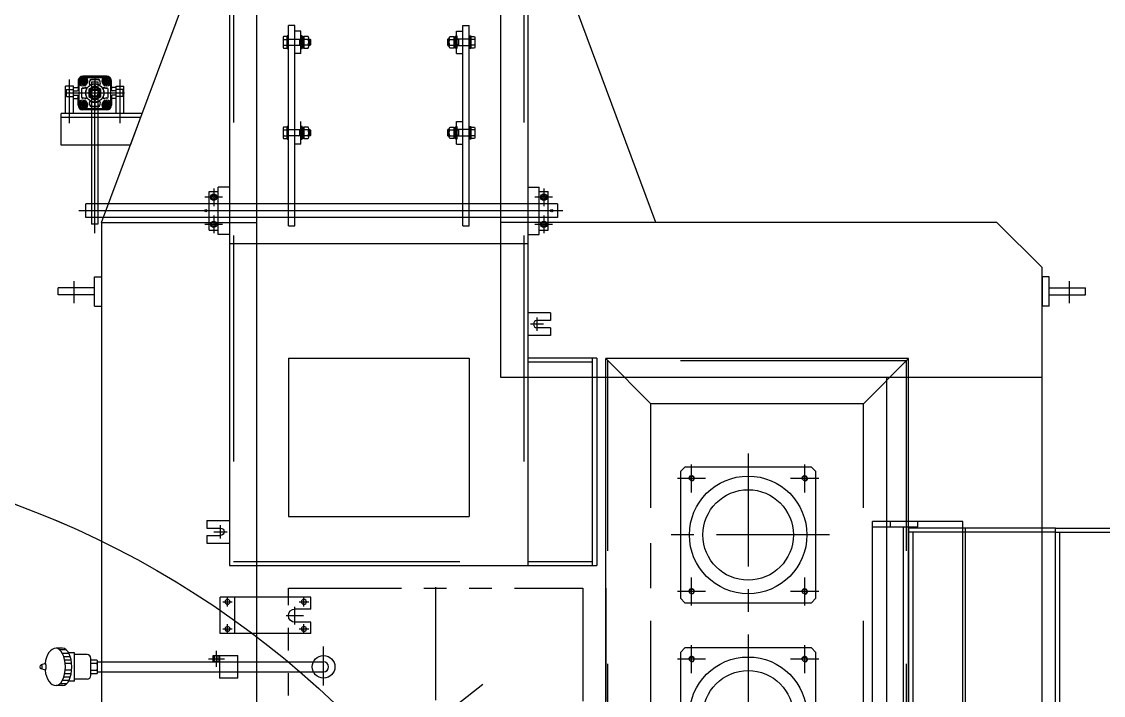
# Model space of a CAD drawing. Header units: millimetres. Extents: x 10462777 to 22643323, y 453826 to 1389191.
# Drawn here: x 11291829 to 11294223, y 585777 to 587268 of the extents above; entities that cross this region are included whole.
import ezdxf

# ---------------------------------------------------------------- set-up
doc = ezdxf.new("R2010")
doc.units = ezdxf.units.MM
doc.header["$LTSCALE"] = 200
doc.header["$MEASUREMENT"] = 0
for name, pattern in [('CENTER', [2, 1.25, -0.25, 0.25, -0.25]), ('HIDDEN', [3.75, 2.5, -1.25]), ('PHANTOM', [2.5, 1.25, -0.25, 0.25, -0.25, 0.25, -0.25])]:
    doc.linetypes.add(name, pattern=pattern)
doc.layers.get('0').update_dxf_attribs({"linetype": 'CONTINUOUS'})
doc.layers.add('203', color=7, linetype='CONTINUOUS', true_color=0xffffff)
for name, color, linetype in [('7', 7, 'CONTINUOUS'), ('CENTER', 1, 'CONTINUOUS'), ('DV1_DEFAULT', 7, 'CONTINUOUS'), ('THIN', 3, 'CONTINUOUS')]:
    doc.layers.add(name, color=color, linetype=linetype)
doc.layers.add('LAYOUT', color=8, linetype='CONTINUOUS', lineweight=25)

# ---------------------------------------------------------------- blocks, each defined once
blk = doc.blocks.new('A$C5E755264')
at = {"color": 60, "linetype": 'CENTER'}
for p, q in [((86.8, 627.1), (0, 627.1)), ((7.9, 58.2), (7.9, 43.9)), ((15.4, 63.8), (15.4, 49.5)), ((22.9, 66.9), (22.9, 52.6)), ((30.4, 68.8), (30.4, 54.5)), ((37.9, 69.9), (37.9, 55.6)), ((52.9, 69.9), (52.9, 55.6)), ((60.4, 68.8), (60.4, 54.5)), ((67.9, 66.9), (67.9, 52.6)), ((75.4, 63.8), (75.4, 49.5)), ((82.9, 58.2), (82.9, 43.9)), ((86.7, 49.6), (86.7, 35.3))]:
    blk.add_line(p, q, dxfattribs=at)
at = {"color": 60, "linetype": 'Continuous'}
for p, q in [((34.4, 127.1), (34.4, 627.1)), ((56.4, 127.1), (56.4, 627.1)), ((18.2, 104), (18.2, 76)), ((72.7, 104), (72.7, 76)), ((14.1, 76), (14.1, 63)), ((76.8, 76), (76.8, 63)), ((4.2, 49.6), (4.2, 35.3))]:
    blk.add_line(p, q, dxfattribs=at)
at = {"color": 60}
for p, q in [((30.2, 125.9), (30.2, 112.3)), ((56.9, 127.1), (34, 127.1)), ((37.8, 125.9), (37.8, 112.3)), ((53.1, 125.9), (53.1, 112.3)), ((60.7, 125.9), (60.7, 112.3)), ((64.4, 112.3), (26.5, 112.3)), ((76.8, 76), (14.1, 76)), ((37.9, 11.9), (40.9, 2.1)), ((52.9, 11.9), (49.9, 2.1))]:
    blk.add_line(p, q, dxfattribs=at)
at = {"color": 60, "linetype": 'Continuous'}
blk.add_circle((45.4, 627.1), 25, dxfattribs=at)
at = {"color": 60}
for centre, radius, start, end in [((45.4, 627.1), 11, 0, 180), ((34, 120.6), 6.49, 54.0166, 125.9834), ((45.4, 103), 24.1, 71.5537, 108.4463), ((56.9, 120.6), 6.49, 54.0166, 125.9834), ((26.5, 104), 8.25, 90, 180), ((64.4, 104), 8.25, 0, 90)]:
    blk.add_arc(centre, radius, start, end, dxfattribs=at)
at = {"color": 60, "linetype": 'Continuous'}
for centre in [(45.4, 49.6), (45.4, 35.3)]:
    blk.add_ellipse(centre, major_axis=(-41.2, 0), ratio=0.5, start_param=3.141593, end_param=6.283185, dxfattribs=at)
at = {"color": 60}
for centre, major_axis, ratio, start_param, end_param in [((45.4, 35.3), (41.2, 0), 0.600481, 3.141593, 4.536987), ((45.4, 35.3), (-41.2, 0), 0.600481, 1.746199, 3.141593), ((45.4, 11.9), (-7.5, 0), 0.177617, 3.141593, 6.283185), ((45.4, 2.1), (4.5, 0), 0.458333, 3.141593, 9.424778)]:
    blk.add_ellipse(centre, major_axis=major_axis, ratio=ratio, start_param=start_param, end_param=end_param, dxfattribs=at)
at = {"layer": '7', "color": 3}
for p, q in [((70.4, 437.1), (20.4, 437.1)), ((20.4, 397.1), (20.4, 437.1)), ((70.4, 437.1), (70.4, 397.1)), ((34.4, 397.1), (70.4, 397.1))]:
    blk.add_line(p, q, dxfattribs=at)
at = {"layer": '7', "color": 4}
for p, q in [((20.4, 383.1), (20.4, 397.1)), ((20.4, 397.1), (34.4, 397.1)), ((34.4, 383.1), (20.4, 383.1)), ((34.4, 397.1), (34.4, 383.1))]:
    blk.add_line(p, q, dxfattribs=at)
at = {"layer": '7', "linetype": 'HIDDEN'}
for p, q in [((34.4, 394.1), (20.4, 394.1)), ((34.4, 386.1), (20.4, 386.1))]:
    blk.add_line(p, q, dxfattribs=at)
at = {"layer": 'CENTER'}
for p, q in [((27.4, 372.6), (27.4, 407.6)), ((44.9, 390.1), (9.9, 390.1))]:
    blk.add_line(p, q, dxfattribs=at)
blk = doc.blocks.new('A$C3FED385B')
at = {"color": 9}
for p, q in [((32.5, 129), (31.5, 128)), ((31.5, 128), (31.5, 113)), ((46.5, 128), (31.5, 128)), ((46.5, 128), (45.5, 129)), ((46.5, 128), (46.5, 113)), ((9.2, 98), (5.5, 91.5)), ((16.8, 98), (9.2, 98)), ((11.4, 100.5), (66.6, 100.5)), ((32.2, 102.5), (12.5, 102.5)), ((20.5, 91.5), (16.8, 98)), ((20.5, 100.1), (57.5, 100.1)), ((27, 113), (27, 104.5)), ((34.2, 113), (34.2, 104.5)), ((43.8, 113), (43.8, 104.5)), ((45.8, 102.5), (65.5, 102.5)), ((51, 113), (51, 104.5)), ((61.2, 98), (57.5, 91.5)), ((68.8, 98), (61.2, 98)), ((72.5, 91.5), (68.8, 98)), ((2, 92), (2, 39)), ((4, 37.9), (4, 93.1)), ((4.4, 47), (4.4, 84)), ((5.5, 91.5), (9.2, 85)), ((9.2, 85), (16.8, 85)), ((9.4, 74.1), (9.4, 56.9)), ((9.8, 74.1), (9.8, 56.9)), ((12.6, 76.6), (11.8, 76.6)), ((12.6, 76.2), (11.8, 76.2)), ((16.8, 85), (20.5, 91.5)), ((20.5, 77), (20.5, 77)), ((31.2, 79), (23.4, 65.5)), ((27.5, 84), (27.5, 84)), ((27.9, 92.7), (27.9, 91.9)), ((28.3, 92.7), (28.3, 91.9)), ((47.6, 95.1), (30.4, 95.1)), ((47.6, 94.7), (30.4, 94.7)), ((46.8, 79), (31.2, 79)), ((34.6, 74.5), (43.4, 74.5)), ((54.6, 65.5), (46.8, 79)), ((49.7, 91.9), (49.7, 92.7)), ((50.1, 91.9), (50.1, 92.7)), ((50.5, 84), (50.5, 84)), ((57.5, 91.5), (61.2, 85)), ((57.5, 77), (57.5, 77)), ((61.2, 85), (68.8, 85)), ((66.2, 76.6), (65.4, 76.6)), ((66.2, 76.2), (65.4, 76.2)), ((68.2, 56.9), (68.2, 74.1)), ((68.6, 56.9), (68.6, 74.1)), ((68.8, 85), (72.5, 91.5)), ((73.6, 84), (73.6, 47)), ((74, 93.1), (74, 37.9)), ((76, 92), (76, 39)), ((11.8, 54.8), (12.6, 54.8)), ((11.8, 54.4), (12.6, 54.4)), ((20.5, 54), (20.5, 54)), ((23.4, 65.5), (31.2, 52)), ((31.2, 52), (46.8, 52)), ((34.6, 56.5), (43.4, 56.5)), ((46.8, 52), (54.6, 65.5)), ((57.5, 54), (57.5, 54)), ((65.4, 54.8), (66.2, 54.8)), ((65.4, 54.4), (66.2, 54.4)), ((9.2, 46), (5.5, 39.5)), ((5.5, 39.5), (9.2, 33)), ((16.8, 46), (9.2, 46)), ((9.2, 33), (16.8, 33)), ((66.6, 30.5), (11.4, 30.5)), ((12.5, 28.5), (32.2, 28.5)), ((20.5, 39.5), (16.8, 46)), ((16.8, 33), (20.5, 39.5)), ((57.5, 30.9), (20.5, 30.9)), ((27, 18), (27, 26.5)), ((27.5, 47), (27.5, 47)), ((27.9, 39.1), (27.9, 38.3)), ((28.3, 39.1), (28.3, 38.3)), ((30.4, 36.3), (47.6, 36.3)), ((30.4, 35.9), (47.6, 35.9)), ((34.2, 18), (34.2, 26.5)), ((43.8, 18), (43.8, 26.5)), ((65.5, 28.5), (45.8, 28.5)), ((49.7, 38.3), (49.7, 39.1)), ((50.1, 38.3), (50.1, 39.1)), ((50.5, 47), (50.5, 47)), ((51, 18), (51, 26.5)), ((61.2, 46), (57.5, 39.5)), ((57.5, 39.5), (61.2, 33)), ((68.8, 46), (61.2, 46)), ((61.2, 33), (68.8, 33)), ((72.5, 39.5), (68.8, 46)), ((68.8, 33), (72.5, 39.5)), ((31.5, 3), (31.5, 18)), ((32.5, 2), (31.5, 3)), ((46.5, 3), (31.5, 3)), ((46.5, 3), (45.5, 2)), ((46.5, 3), (46.5, 18))]:
    blk.add_line(p, q, dxfattribs=at)
at = {"color": 9, "linetype": 'Continuous'}
for p, q in [((45.5, 129), (32.5, 129)), ((51, 113), (27, 113)), ((51, 18), (27, 18)), ((45.5, 2), (32.5, 2))]:
    blk.add_line(p, q, dxfattribs=at)
at = {"color": 9, "linetype": 'CENTER'}
for p, q in [((39, 131), (39, 0)), ((13, 101.2), (13, 81.8)), ((65, 101.2), (65, 81.8)), ((3.3, 91.5), (22.7, 91.5)), ((55.3, 91.5), (74.7, 91.5)), ((0, 65.5), (78, 65.5)), ((13, 49.2), (13, 29.8)), ((65, 49.2), (65, 29.8)), ((3.3, 39.5), (22.7, 39.5)), ((55.3, 39.5), (74.7, 39.5))]:
    blk.add_line(p, q, dxfattribs=at)
at = {"color": 9}
for centre, radius in [((13, 91.5), 7.7), ((13, 91.5), 6.3), ((65, 91.5), 7.7), ((65, 91.5), 6.3), ((13, 91.5), 4), ((39, 65.5), 20), ((39, 65.5), 13), ((39, 65.5), 10), ((39, 65.5), 9), ((65, 91.5), 4), ((13, 39.5), 7.7), ((13, 39.5), 6.3), ((13, 39.5), 4), ((65, 39.5), 7.7), ((65, 39.5), 6.3), ((65, 39.5), 4)]:
    blk.add_circle(centre, radius, dxfattribs=at)
for centre, radius, start, end in [((12.5, 92), 10.5, 90, 180), ((11.4, 93.1), 7.41, 90, 180), ((12.6, 91.9), 10.7, 225.2751, 44.7249), ((12.6, 91.9), 10.3, 225.2751, 44.7249), ((20.5, 99.7), 0.824, 90, 224.7249), ((20.5, 99.7), 0.412, 90, 224.7249), ((25, 104.5), 2, 270, 0), ((32.2, 104.5), 2, 270, 0), ((45.8, 104.5), 2, 180, 270), ((53, 104.5), 2, 180, 270), ((65.4, 91.9), 10.7, 135.2751, 314.7249), ((65.4, 91.9), 10.3, 135.2751, 314.7249), ((57.5, 99.7), 0.824, 315.2751, 90), ((57.5, 99.7), 0.412, 315.2751, 90), ((65.5, 92), 10.5, 0, 90), ((66.6, 93.1), 7.41, 0, 90), ((4.8, 84), 0.824, 45.2751, 180), ((4.8, 84), 0.412, 45.2751, 180), ((11.8, 74.1), 2.47, 90, 180), ((13, 91.5), 3.4, 172.4294, 107.8704), ((11.8, 74.1), 2.06, 90, 180), ((12.6, 91.9), 15.2, 270, 290.2535), ((12.6, 91.9), 15.6, 270, 290.2535), ((18.8, 75.2), 2.47, 45, 110.2535), ((18.8, 75.2), 2.06, 45.626, 110.2535), ((39, 65.5), 20.4, 154.3124, 205.6876), ((18.7, 75.3), 2.09, 334.3124, 44.3784), ((18.7, 75.3), 2.5, 334.3124, 45), ((29.3, 85.7), 2.47, 159.7465, 225), ((12.6, 91.9), 15.2, 339.7465, 0), ((29.3, 85.7), 2.06, 159.7465, 224.374), ((12.6, 91.9), 15.6, 339.7465, 0), ((29.2, 85.8), 2.5, 225, 295.6876), ((29.2, 85.8), 2.09, 225.6216, 295.6876), ((30.4, 92.7), 2.47, 90, 180), ((30.4, 92.7), 2.06, 90, 180), ((39, 65.5), 20.4, 64.3124, 115.6876), ((39, 65.5), 7.75, 169.9759, 107.016), ((47.6, 92.7), 2.47, 0, 90), ((47.6, 92.7), 2.06, 0, 90), ((48.8, 85.8), 2.5, 244.3124, 315), ((48.8, 85.8), 2.09, 244.3124, 314.3784), ((65.4, 91.9), 15.6, 180, 200.2535), ((65.4, 91.9), 15.2, 180, 200.2535), ((48.7, 85.7), 2.06, 315.626, 20.2535), ((48.7, 85.7), 2.47, 315, 20.2535), ((59.3, 75.3), 2.5, 135, 205.6876), ((59.3, 75.3), 2.09, 135.6216, 205.6876), ((39, 65.5), 20.4, 334.3124, 25.6876), ((59.2, 75.2), 2.47, 69.7465, 135), ((59.2, 75.2), 2.06, 69.7465, 134.374), ((65.4, 91.9), 15.6, 249.7465, 270), ((65.4, 91.9), 15.2, 249.7465, 270), ((65, 91.5), 3.4, 172.4294, 107.8704), ((66.2, 74.1), 2.47, 0, 90), ((66.2, 74.1), 2.06, 0, 90), ((73.2, 84), 0.824, 0, 134.7249), ((73.2, 84), 0.412, 0, 134.7249), ((12.6, 39.1), 10.7, 315.2751, 134.7249), ((12.6, 39.1), 10.3, 315.2751, 134.7249), ((11.8, 56.9), 2.47, 180, 270), ((11.8, 56.9), 2.06, 180, 270), ((12.6, 39.1), 15.6, 69.7465, 90), ((12.6, 39.1), 15.2, 69.7465, 90), ((18.8, 55.8), 2.47, 249.7465, 315), ((18.8, 55.8), 2.06, 249.7465, 314.374), ((18.7, 55.7), 2.09, 315.6216, 25.6876), ((18.7, 55.7), 2.5, 315, 25.6876), ((65.4, 39.1), 10.7, 45.2751, 224.7249), ((65.4, 39.1), 10.3, 45.2751, 224.7249), ((59.3, 55.7), 2.5, 154.3124, 225), ((59.3, 55.7), 2.09, 154.3124, 224.3784), ((59.2, 55.8), 2.47, 225, 290.2535), ((59.2, 55.8), 2.06, 225.626, 290.2535), ((65.4, 39.1), 15.6, 90, 110.2535), ((65.4, 39.1), 15.2, 90, 110.2535), ((66.2, 56.9), 2.06, 270, 0), ((66.2, 56.9), 2.47, 270, 0), ((12.5, 39), 10.5, 180, 270), ((4.8, 47), 0.824, 180, 314.7249), ((11.4, 37.9), 7.41, 180, 270), ((4.8, 47), 0.412, 180, 314.7249), ((13, 39.5), 3.4, 172.4294, 107.8704), ((20.5, 31.3), 0.824, 135.2751, 270), ((20.5, 31.3), 0.412, 135.2751, 270), ((25, 26.5), 2, 0, 90), ((29.3, 45.3), 2.47, 135, 200.2535), ((12.6, 39.1), 15.2, 0, 20.2535), ((29.3, 45.3), 2.06, 135.626, 200.2535), ((12.6, 39.1), 15.6, 0, 20.2535), ((29.2, 45.2), 2.5, 64.3124, 135), ((29.2, 45.2), 2.09, 64.3124, 134.3784), ((30.4, 38.3), 2.47, 180, 270), ((30.4, 38.3), 2.06, 180, 270), ((39, 65.5), 20.4, 244.3124, 295.6876), ((32.2, 26.5), 2, 0, 90), ((45.8, 26.5), 2, 90, 180), ((47.6, 38.3), 2.47, 270, 0), ((47.6, 38.3), 2.06, 270, 0), ((48.8, 45.2), 2.5, 45, 115.6876), ((48.8, 45.2), 2.09, 45.6216, 115.6876), ((65.4, 39.1), 15.6, 159.7465, 180), ((65.4, 39.1), 15.2, 159.7465, 180), ((48.7, 45.3), 2.06, 339.7465, 44.374), ((48.7, 45.3), 2.47, 339.7465, 45), ((53, 26.5), 2, 90, 180), ((57.5, 31.3), 0.824, 270, 44.7249), ((57.5, 31.3), 0.412, 270, 44.7249), ((65, 39.5), 3.4, 172.4294, 107.8704), ((65.5, 39), 10.5, 270, 0), ((66.6, 37.9), 7.41, 270, 0), ((73.2, 47), 0.824, 225.2751, 360), ((73.2, 47), 0.412, 225.2751, 0)]:
    blk.add_arc(centre, radius, start, end, dxfattribs=at)
blk = doc.blocks.new('A$C1F8B6851')
at = {"layer": '7', "color": 1}
for p, q in [((4.5, 60.5), (23.5, 60.5)), ((7, 49), (7, 21)), ((7.6, 59.5), (7.6, 51.5)), ((20.4, 59.5), (20.4, 51.5)), ((21, 21), (21, 49)), ((7, 24), (21, 24)), ((23.5, 4), (4.5, 4)), ((7, 1.1), (21, 1.1)), ((7.6, 5), (7.6, 15)), ((14.8, 15), (11.3, 18.5)), ((16.7, 15), (13.2, 18.5)), ((20.4, 5), (20.4, 15))]:
    blk.add_line(p, q, dxfattribs=at)
for points in [[(0, 51.5), (28, 51.5), (28, 49), (0, 49), (0, 51.5)], [(0, 21), (28, 21), (28, 18.5), (0, 18.5), (0, 21)], [(2.2, 18.5), (25.8, 18.5), (25.8, 15), (2.2, 15), (2.2, 18.5)], [(7, 4), (7, 1.1), (8.1, 0), (19.9, 0), (21, 1.1), (21, 4)]]:
    blk.add_lwpolyline(points, dxfattribs=at)
for points in [[(1.3, 51.5), (1.3, 59.5, -0.309401), (7.6, 59.5, -0.154701), (20.4, 59.5, -0.309401), (26.7, 59.5), (26.7, 51.5), (1.3, 51.5)], [(26.7, 15), (26.7, 5, -0.309401), (20.4, 5, -0.154701), (7.6, 5, -0.309401), (1.3, 5), (1.3, 15), (26.7, 15)]]:
    blk.add_lwpolyline(points, format="xyb", dxfattribs=at)
at = {"layer": 'THIN', "color": 1}
for p, q in [((8.1, 4), (8.1, 0)), ((19.9, 4), (19.9, 0))]:
    blk.add_line(p, q, dxfattribs=at)
for points in [[(7, 25.9), (8.1, 24), (8.1, 21)], [(21, 25.9), (19.9, 24), (19.9, 21)]]:
    blk.add_lwpolyline(points, dxfattribs=at)
blk = doc.blocks.new('A$C61455E37')
at = {"layer": '7', "color": 60}
for p, q in [((0, 50), (17, 50)), ((0, 50), (0, 0)), ((17, 50), (17, 20)), ((33, 50), (50, 50)), ((33, 50), (33, 20)), ((50, 50), (50, 0)), ((0, 0), (50, 0))]:
    blk.add_line(p, q, dxfattribs=at)
blk.add_arc((25, 20), 8, 180, 0, dxfattribs=at)
at = {"layer": 'CENTER', "color": 60}
for p, q in [((25, 34.7), (25, 5.3)), ((39.7, 20), (10.3, 20))]:
    blk.add_line(p, q, dxfattribs=at)
blk = doc.blocks.new('A$C48281947')
at = {"layer": '7', "color": 4}
for p, q in [((0.5, 200), (25.5, 200)), ((0.5, 200), (0.5, 0)), ((25.5, 200), (25.5, 165)), ((54.5, 200), (80.5, 200)), ((54.5, 200), (54.5, 165)), ((80.5, 200), (80.5, 0)), ((0.5, 0), (80.5, 0))]:
    blk.add_line(p, q, dxfattribs=at)
at = {"layer": '7', "color": 7, "linetype": 'HIDDEN'}
blk.add_line((0.5, 32), (80.5, 32), dxfattribs=at)
at = {"layer": '7', "color": 4}
for centre in [(10.5, 185), (70.5, 185), (10.5, 16), (70.5, 16)]:
    blk.add_circle(centre, 5.5, dxfattribs=at)
blk.add_arc((40, 165), 14.5, 180, 0, dxfattribs=at)
at = {"layer": 'CENTER'}
for p, q in [((10.5, 174.5), (10.5, 195.5)), ((70.5, 174.5), (70.5, 195.5)), ((0, 185), (21, 185)), ((40, 145.5), (40, 184)), ((60, 185), (81, 185)), ((20.5, 165), (59.5, 165)), ((10.5, 5.5), (10.5, 26.5)), ((70.5, 5.5), (70.5, 26.5)), ((0, 16), (21, 16)), ((60, 16), (81, 16))]:
    blk.add_line(p, q, dxfattribs=at)
blk = doc.blocks.new('A$C107C3577')
at = {"color": 4}
for p, q in [((1409, 2246.1), (1409, 2556.1)), ((1418, 2246.1), (1418, 2556.1)), ((1409, 2286.1), (1409, 2368.1)), ((1830, 2255.1), (1418, 2255.1)), ((1409, 2246.1), (1409, 1921.1)), ((1839, 2246.1), (1409, 2246.1)), ((733, 2116.1), (833, 2216.1)), ((2415, 2216.1), (833, 2216.1)), ((733, 2116.1), (733, 1362.1)), ((1854, 2041.1), (1394, 2041.1)), ((1394, 2041.1), (1394, 1841.1)), ((1409, 2046.1), (1839, 2046.1)), ((2214, 1921.1), (1034, 1921.1)), ((1034, 1921.1), (1034, 1251.1)), ((1406, 1921.1), (1842, 1921.1)), ((1409, 1921.1), (1839, 1921.1)), ((1406, 1909.1), (1842, 1909.1)), ((1854, 1841.1), (1394, 1841.1)), ((1284, 1716.1), (1274, 1706.1)), ((1274, 1706.1), (1274, 1426.1)), ((1564, 1716.1), (1284, 1716.1)), ((1564, 1716.1), (1574, 1706.1)), ((1574, 1426.1), (1574, 1706.1)), ((1684, 1716.1), (1674, 1706.1)), ((1674, 1706.1), (1674, 1426.1)), ((1964, 1716.1), (1684, 1716.1)), ((1274, 1426.1), (1284, 1416.1)), ((1284, 1416.1), (1564, 1416.1)), ((1564, 1416.1), (1574, 1426.1)), ((1674, 1426.1), (1684, 1416.1)), ((1684, 1416.1), (1964, 1416.1)), ((733, 1362.1), (0, 1089.1)), ((2214, 1251.1), (1034, 1251.1)), ((1033, 1231.1), (1033, 1079.1)), ((1033, 1231.1), (1492, 1231.1)), ((1492, 1222.1), (1033, 1222.1)), ((1042, 1222.1), (1042, 1079.1)), ((1492, 419.1), (1492, 1231.1)), ((733, 136.1), (0, 409.1)), ((421.9, 114.1), (421.9, 128.1)), ((421.9, 128.1), (737.1, 128.1)), ((733, 136.1), (2418.7, 136.1)), ((737.1, 128.1), (737.1, 114.1)), ((421.9, 114.1), (737.1, 114.1))]:
    blk.add_line(p, q, dxfattribs=at)
at = {"color": 7, "linetype": 'HIDDEN'}
for p, q in [((1418, 2246.1), (1418, 1921.1)), ((1134, 1821.1), (1034, 1921.1)), ((2209, 1916.1), (1039, 1916.1)), ((1039, 1916.1), (1039, 1256.1)), ((1418, 1930.1), (1830, 1930.1)), ((2114, 1821.1), (1134, 1821.1)), ((1134, 1821.1), (1134, 1351.1)), ((1134, 1351.1), (1034, 1251.1)), ((2114, 1351.1), (1134, 1351.1)), ((2209, 1256.1), (1039, 1256.1)), ((12, 1070.1), (1492, 1070.1)), ((1483, 428.1), (1483, 1070.1)), ((1033, 949.1), (1383, 949.1)), ((1033, 549.1), (1033, 949.1)), ((1383, 549.1), (1383, 949.1)), ((1033, 549.1), (1383, 549.1)), ((12, 428.1), (1492, 428.1))]:
    blk.add_line(p, q, dxfattribs=at)
at = {"color": 151}
for p, q in [((1076, 2216.1), (1076, 1019.1)), ((2515, 1873.1), (1076, 1873.1)), ((733, 1362.1), (733, 1020.1)), ((1076, 1019.1), (218, 1019.1)), ((2172, 479.1), (218, 479.1)), ((733, 136.1), (733, 479.1))]:
    blk.add_line(p, q, dxfattribs=at)
at = {"color": 2}
for p, q in [((1406, 1941.1), (1394, 1941.1)), ((1406, 1841.1), (1406, 1941.1)), ((1406, 1881.1), (1394, 1881.1)), ((740.6, 949.1), (297.7, 949.1)), ((297.7, 935.1), (297.7, 949.1)), ((740.6, 935.1), (297.7, 935.1)), ((740.6, 935.1), (740.6, 949.1)), ((740.6, 563.1), (297.7, 563.1)), ((297.7, 563.1), (297.7, 549.1)), ((740.6, 549.1), (740.6, 563.1)), ((740.6, 549.1), (297.7, 549.1))]:
    blk.add_line(p, q, dxfattribs=at)
at = {"color": 2, "linetype": 'PHANTOM'}
for p, q in [((1442, 1350.1), (1542, 1350.1)), ((1442, 1350.1), (1542, 1350.1)), ((1542, 1251.1), (2102, 1251.1)), ((1542, 1251.1), (2102, 1251.1)), ((1542, 549.1), (1542, 1200.1)), ((1542, 1200.1), (2102, 1200.1)), ((2079.4, 549.1), (1542, 549.1))]:
    blk.add_line(p, q, dxfattribs=at)
at = {"color": 6}
for p, q in [((692.1, 1144.1), (692.1, 101.1)), ((692.1, 1144.1), (722.1, 1144.1)), ((722.1, 1144.1), (722.1, 101.1)), ((722.1, 101.1), (692.1, 101.1))]:
    blk.add_line(p, q, dxfattribs=at)
at = {"color": 3}
for p, q in [((491.9, 225.9), (491.9, 46.6)), ((561.9, 199.8), (491.9, 225.9)), ((561.9, 199.8), (561.9, 46.6)), ((561.9, 46.6), (491.9, 46.6))]:
    blk.add_line(p, q, dxfattribs=at)
for p, q in [((491.9, 185.6), (431.9, 185.6)), ((431.9, 168.6), (431.9, 185.6)), ((491.9, 168.6), (431.9, 168.6)), ((491.9, 73.6), (431.9, 73.6)), ((431.9, 73.6), (431.9, 56.6)), ((491.9, 56.6), (431.9, 56.6))]:
    blk.add_line(p, q)
at = {"color": 4}
for centre in [(1424, 1566.1), (1824, 1566.1)]:
    blk.add_circle(centre, 130, dxfattribs=at)
for centre in [(707.1, 1131.6), (707.1, 366.6)]:
    blk.add_circle(centre, 2.5)
at = {"layer": '7', "color": 2}
for p, q in [((893.5, 2312.1), (877.5, 2312.1)), ((877.5, 2232.1), (877.5, 2312.1)), ((893.5, 2232.1), (893.5, 2312.1)), ((918, 2232.1), (853, 2232.1)), ((853, 2232.1), (853, 2216.1)), ((918, 2232.1), (918, 2216.1)), ((853, 2216.1), (918, 2216.1)), ((853, 120.1), (853, 136.1)), ((853, 136.1), (918, 136.1)), ((918, 120.1), (853, 120.1)), ((877.5, 120.1), (877.5, 40.1)), ((893.5, 120.1), (893.5, 40.1)), ((918, 120.1), (918, 136.1)), ((893.5, 40.1), (877.5, 40.1))]:
    blk.add_line(p, q, dxfattribs=at)
at = {"layer": '7', "color": 4}
for p, q in [((1483, 1079.1), (1483, 1222.1)), ((0, 1079.1), (1492, 1079.1)), ((779.4, 419.1), (779.4, 1079.1)), ((309.8, 921.1), (309.8, 935.1)), ((359.8, 935.1), (309.8, 935.1)), ((359.8, 921.1), (359.8, 935.1)), ((509.8, 921.1), (509.8, 935.1)), ((559.8, 935.1), (509.8, 935.1)), ((559.8, 921.1), (559.8, 935.1)), ((359.8, 921.1), (309.8, 921.1)), ((559.8, 921.1), (509.8, 921.1)), ((359.8, 577.1), (309.8, 577.1)), ((309.8, 577.1), (309.8, 563.1)), ((359.8, 577.1), (359.8, 563.1)), ((559.8, 577.1), (509.8, 577.1)), ((559.8, 577.1), (559.8, 563.1)), ((359.8, 563.1), (309.8, 563.1)), ((559.8, 563.1), (509.8, 563.1)), ((0, 419.1), (1492, 419.1))]:
    blk.add_line(p, q, dxfattribs=at)
at = {"layer": '7', "color": 1, "linetype": 'Continuous'}
for p, q in [((677.3, 1133.6), (677.3, 1094.6)), ((737.3, 1133.6), (737.3, 1094.6)), ((657.8, 1114.1), (696.8, 1114.1)), ((717.8, 1114.1), (756.8, 1114.1)), ((657.8, 384.1), (696.8, 384.1)), ((677.3, 403.6), (677.3, 364.6)), ((717.8, 384.1), (756.8, 384.1)), ((737.3, 403.6), (737.3, 364.6))]:
    blk.add_line(p, q, dxfattribs=at)
at = {"layer": '7', "color": 3, "linetype": 'Continuous'}
for p, q in [((654.8, 1079.1), (654.8, 1104.1)), ((759.8, 1104.1), (654.8, 1104.1)), ((759.8, 1079.1), (759.8, 1104.1)), ((654.8, 419.1), (654.8, 394.1)), ((759.8, 419.1), (759.8, 394.1)), ((759.8, 394.1), (654.8, 394.1))]:
    blk.add_line(p, q, dxfattribs=at)
at = {"layer": '7', "color": 4, "linetype": 'Continuous'}
for p, q in [((664.8, 1104.1), (664.8, 1124.1)), ((749.8, 1124.1), (664.8, 1124.1)), ((749.8, 1104.1), (664.8, 1104.1)), ((749.8, 1104.1), (749.8, 1124.1)), ((664.8, 374.1), (664.8, 394.1)), ((749.8, 394.1), (664.8, 394.1)), ((749.8, 374.1), (749.8, 394.1)), ((749.8, 374.1), (664.8, 374.1))]:
    blk.add_line(p, q, dxfattribs=at)
at = {"layer": '7', "color": 7, "linetype": 'HIDDEN'}
for p, q in [((500.9, 222.6), (500.9, 46.6)), ((440.9, 114.1), (440.9, 128.1)), ((452.9, 114.1), (452.9, 128.1))]:
    blk.add_line(p, q, dxfattribs=at)
at = {"layer": '7'}
for centre in [(1299, 1691.1), (1549, 1691.1), (1699, 1691.1), (1299, 1441.1), (1549, 1441.1), (1699, 1441.1)]:
    blk.add_circle(centre, 5.05, dxfattribs=at)
at = {"layer": '7', "linetype": 'Continuous'}
for centre in [(1424, 1566.1), (1824, 1566.1)]:
    blk.add_circle(centre, 100, dxfattribs=at)
at = {"layer": '7', "color": 4, "linetype": 'Continuous'}
for centre, radius in [((677.3, 1114.1), 7), ((677.3, 1114.1), 4.5), ((737.3, 1114.1), 7), ((737.3, 1114.1), 4.5), ((677.3, 384.1), 7), ((677.3, 384.1), 4.5), ((737.3, 384.1), 7), ((737.3, 384.1), 4.5)]:
    blk.add_circle(centre, radius, dxfattribs=at)
at = {"layer": 'CENTER'}
for p, q in [((911.5, 2277.1), (862.9, 2277.1)), ((1299, 1722.1), (1299, 1660.1)), ((1549, 1722.1), (1549, 1660.1)), ((1699, 1722.1), (1699, 1660.1)), ((1330, 1691.1), (1268, 1691.1)), ((1580, 1691.1), (1518, 1691.1)), ((1730, 1691.1), (1668, 1691.1)), ((1299, 1472.1), (1299, 1410.1)), ((1549, 1472.1), (1549, 1410.1)), ((1699, 1472.1), (1699, 1410.1)), ((1330, 1441.1), (1268, 1441.1)), ((1580, 1441.1), (1518, 1441.1)), ((1730, 1441.1), (1668, 1441.1)), ((707.1, 1156.5), (707.1, 86)), ((513.5, 177.1), (417.1, 177.1)), ((756.6, 121.1), (427.5, 121.1)), ((911.5, 75.1), (862.9, 75.1)), ((513.5, 65.1), (417.1, 65.1))]:
    blk.add_line(p, q, dxfattribs=at)
at = {"layer": 'CENTER', "linetype": 'CENTER'}
for p, q in [((1424, 1746.1), (1424, 1386.1)), ((1244, 1566.1), (1604, 1566.1)), ((1644, 1566.1), (2004, 1566.1)), ((1539.5, 874.6), (2104.5, 874.6))]:
    blk.add_line(p, q, dxfattribs=at)
at = {"layer": 'THIN', "color": 1}
for centre in [(1299, 1691.1), (1549, 1691.1), (1699, 1691.1), (1299, 1441.1), (1549, 1441.1), (1699, 1441.1)]:
    blk.add_arc(centre, 6, 15, 285, dxfattribs=at)
at = {"layer": '7', "linetype": 'Continuous'}
for name, p in [('A$C61455E37', (933, 1079.1)), ('A$C5E755264', (1670.5, 0))]:
    blk.add_blockref(name, p, dxfattribs=at)
at = {"layer": '7'}
for name, p in [('A$C1F8B6851', (320.8, 901.1)), ('A$C1F8B6851', (520.8, 901.1)), ('A$C3FED385B', (407.9, 55.6))]:
    blk.add_blockref(name, p, dxfattribs=at)
at = {"layer": '7', "xscale": -1}
blk.add_blockref('A$C48281947', (1642.5, 398.6), dxfattribs=at)
at = {"layer": '7', "xscale": -1, "rotation": 180}
for p in [(320.8, 598.1), (520.8, 598.1)]:
    blk.add_blockref('A$C1F8B6851', p, dxfattribs=at)
at = {"layer": '7', "linetype": 'Continuous', "xscale": -1, "rotation": 180}
blk.add_blockref('A$C61455E37', (1392, 419.1), dxfattribs=at)
blk = doc.blocks.new('r710ic')
at = {"layer": 'DV1_DEFAULT', "color": 7, "linetype": 'Continuous', "lineweight": 0}
blk.add_arc((272041.4, 104232.6), 2050.1, 156.2009, 202.8943, dxfattribs=at)
at = {"layer": 'LAYOUT', "color": 3}
blk.add_circle((272041.4, 104232.6), 2050.1, dxfattribs=at)

msp = doc.modelspace()

# ---------------------------------------------------------------- linework, layer by layer
at = {"layer": '203', "color": 251, "linetype": 'Continuous'}
msp.add_line((11292676.20904, 585666.72955, 0), (11292849.58254, 585802.18377, 0), dxfattribs=at)
msp.add_line((11292676.20904, 585666.72955, 0), (11292849.58254, 585802.18377, 0), dxfattribs=at)

# ---------------------------------------------------------------- block references
at = {"xscale": 1.000514211750324, "yscale": 1.000514211750324, "zscale": 1.000514211750324, "rotation": 270}
msp.add_blockref('A$C107C3577', (11291869.70675, 587557.02935, 0), dxfattribs=at)
at = {"layer": 'LAYOUT', "color": 2, "rotation": 270}
msp.add_blockref('r710ic', (11186875.24796, 856316.46559, 0), dxfattribs=at)

doc.saveas('drawing.dxf')
